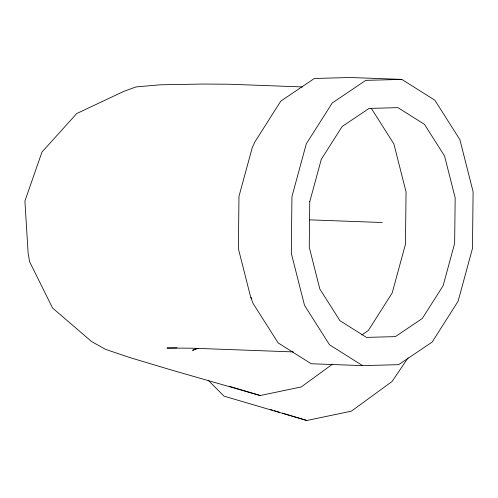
<?xml version="1.0" encoding="UTF-8"?>
<svg xmlns="http://www.w3.org/2000/svg" width="498" height="498" viewBox="0 0 498 498"><rect width="100%" height="100%" fill="white"/><g stroke="black" fill="none" stroke-linecap="round" stroke-linejoin="round"><path stroke-width="0.75" d="M408.092 357.763L392.075 381.493L351.351 411.174L306.83 420.493L224.019 396.153L208.176 380.242M332.558 364.125L301.253 386.94L260.199 395.53L170.758 369.827L130.364 357.72L105.806 349.453L91.613 341.584L52.527 307.976L29.656 261.817L28.131 253.09L24.9 201.074L41.969 152.064L76.736 113.532L123.909 91.333L135.954 86.938L160.331 84.791L203.103 84.044L228.893 84.224L302.392 86.926M361.853 334.905L368.296 330.566L392.206 292.93L405.465 244.238L406.044 191.904L393.868 143.897L371.191 108.172M196.013 348.737L192.545 350.368L198.223 348.295M401.811 79.4L365.781 80.365L332.247 102.974L306.32 143.785L291.946 196.579L291.318 253.32L304.521 305.374L329.552 344.815L362.606 365.632L398.637 364.667L432.171 342.058L458.098 301.253L472.471 248.458L473.1 191.711L459.897 139.658L434.86 100.223L401.811 79.4L350.393 77.507L314.363 78.479L280.828 101.088L254.901 141.893L252.231 147.701L238.972 196.386L238.393 248.72L250.569 296.733L253.102 303.487L278.133 342.923L311.182 363.745L362.606 365.632M177.051 347.853L166.942 348.034L192.726 348.214L293.303 351.912M309.526 219.848L382.209 222.519M229.254 386.236L260.199 395.53M270.489 409.574L272.711 410.24M274.199 410.688L279.39 412.244M282.354 413.141L306.83 420.493M250.98 297.381L251.807 298.682M309.756 201.696L309.252 247.245L319.853 289.027L339.947 320.681L366.472 337.395L395.393 336.617L422.31 318.471L443.12 285.715L454.655 243.335L455.166 197.793L444.565 156.011L424.47 124.351L397.946 107.643L369.018 108.415L342.107 126.567L321.297 159.316L309.756 201.696"/></g></svg>
